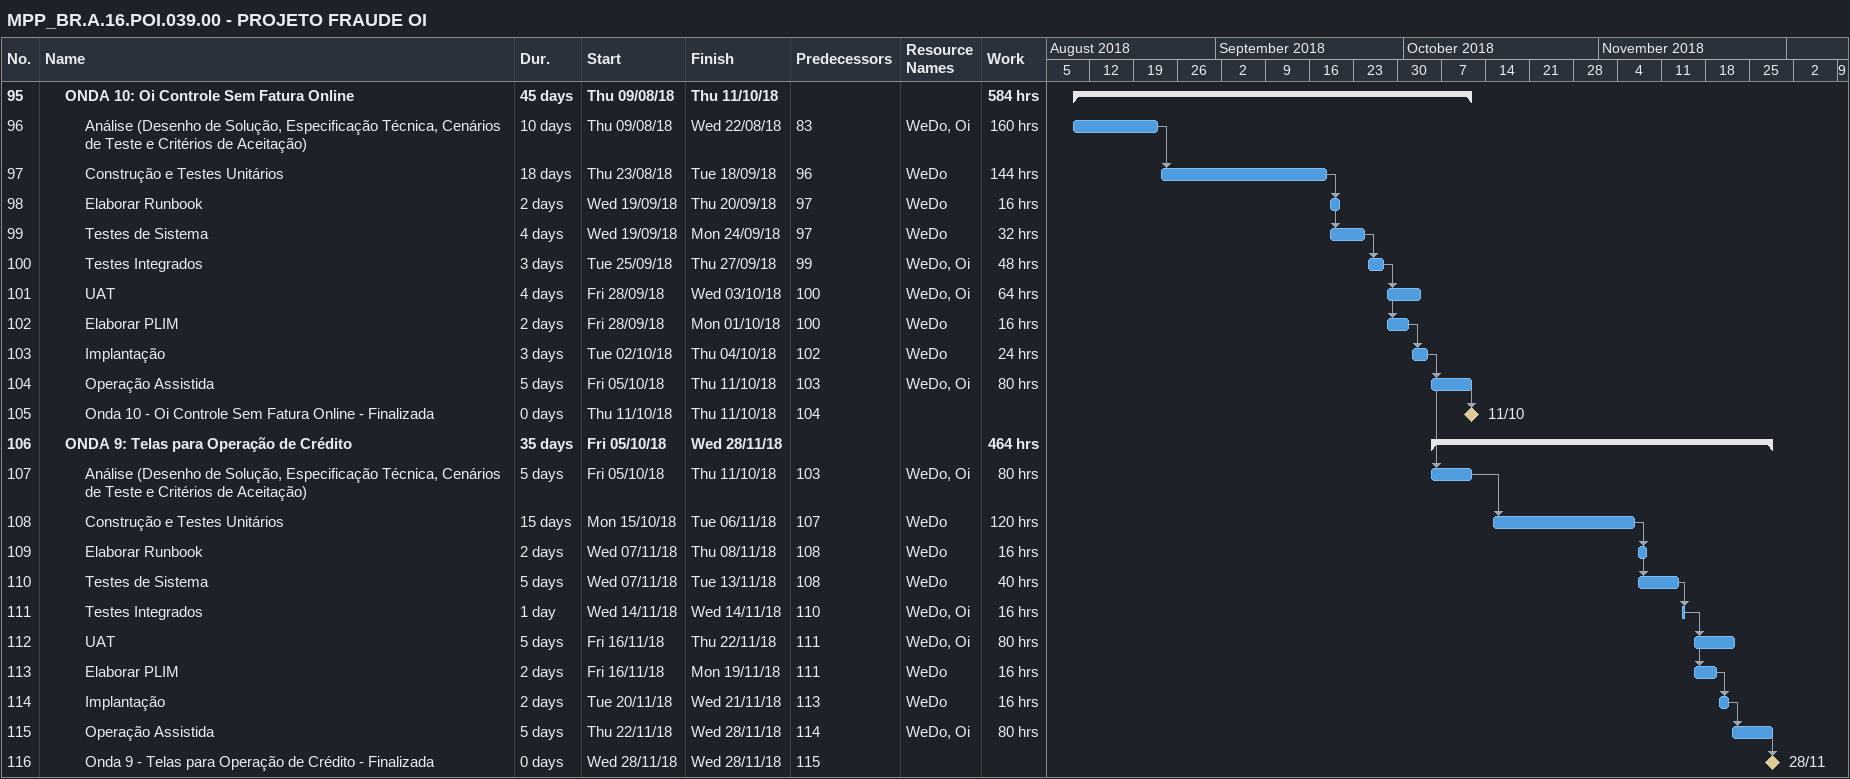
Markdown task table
MPP_BR.A.16.POI.039.00 - PROJETO FRAUDE OI

| ID | Level | Task | Duration | Start | Finish | Predecessors | Resources | Work (h) |
|---|---|---|---|---|---|---|---|---|
| 95 | 2 | **ONDA 10: Oi Controle Sem Fatura Online** | 45d | 2018-08-09 | 2018-10-11 |  |  | 584 |
| 96 | 3 | Análise (Desenho de Solução, Especificação Técnica, Cenários de Teste e Critérios de Aceitação) | 10d | 2018-08-09 | 2018-08-22 | 83 | WeDo, Oi | 160 |
| 97 | 3 | Construção e Testes Unitários | 18d | 2018-08-23 | 2018-09-18 | 96 | WeDo | 144 |
| 98 | 3 | Elaborar Runbook | 2d | 2018-09-19 | 2018-09-20 | 97 | WeDo | 16 |
| 99 | 3 | Testes de Sistema | 4d | 2018-09-19 | 2018-09-24 | 97 | WeDo | 32 |
| 100 | 3 | Testes Integrados | 3d | 2018-09-25 | 2018-09-27 | 99 | WeDo, Oi | 48 |
| 101 | 3 | UAT | 4d | 2018-09-28 | 2018-10-03 | 100 | WeDo, Oi | 64 |
| 102 | 3 | Elaborar PLIM | 2d | 2018-09-28 | 2018-10-01 | 100 | WeDo | 16 |
| 103 | 3 | Implantação | 3d | 2018-10-02 | 2018-10-04 | 102 | WeDo | 24 |
| 104 | 3 | Operação Assistida | 5d | 2018-10-05 | 2018-10-11 | 103 | WeDo, Oi | 80 |
| 105 | 3 | Onda 10 - Oi Controle Sem Fatura Online - Finalizada | 0d | 2018-10-11 | 2018-10-11 | 104 |  |  |
| 106 | 2 | **ONDA 9: Telas para Operação de Crédito** | 35d | 2018-10-05 | 2018-11-28 |  |  | 464 |
| 107 | 3 | Análise (Desenho de Solução, Especificação Técnica, Cenários de Teste e Critérios de Aceitação) | 5d | 2018-10-05 | 2018-10-11 | 103 | WeDo, Oi | 80 |
| 108 | 3 | Construção e Testes Unitários | 15d | 2018-10-15 | 2018-11-06 | 107 | WeDo | 120 |
| 109 | 3 | Elaborar Runbook | 2d | 2018-11-07 | 2018-11-08 | 108 | WeDo | 16 |
| 110 | 3 | Testes de Sistema | 5d | 2018-11-07 | 2018-11-13 | 108 | WeDo | 40 |
| 111 | 3 | Testes Integrados | 1d | 2018-11-14 | 2018-11-14 | 110 | WeDo, Oi | 16 |
| 112 | 3 | UAT | 5d | 2018-11-16 | 2018-11-22 | 111 | WeDo, Oi | 80 |
| 113 | 3 | Elaborar PLIM | 2d | 2018-11-16 | 2018-11-19 | 111 | WeDo | 16 |
| 114 | 3 | Implantação | 2d | 2018-11-20 | 2018-11-21 | 113 | WeDo | 16 |
| 115 | 3 | Operação Assistida | 5d | 2018-11-22 | 2018-11-28 | 114 | WeDo, Oi | 80 |
| 116 | 3 | Onda 9 - Telas para Operação de Crédito - Finalizada | 0d | 2018-11-28 | 2018-11-28 | 115 |  |  |
